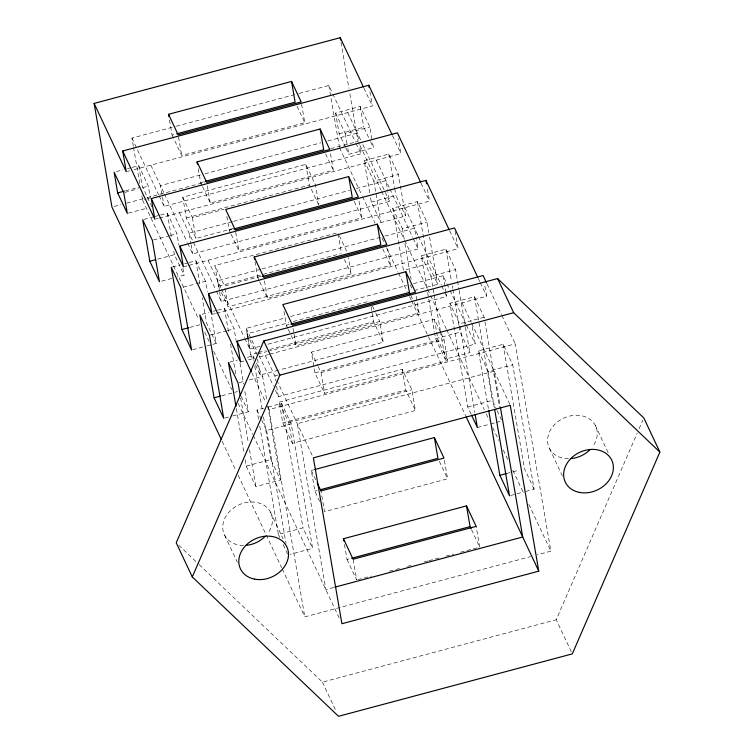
<?xml version="1.0" encoding="UTF-8"?>
<svg xmlns="http://www.w3.org/2000/svg" width="754" height="754" viewBox="0 0 754 754"><rect width="100%" height="100%" fill="white"/><g stroke="black" fill="none" stroke-linecap="round" stroke-linejoin="round"><path stroke-width="0.57" stroke-dasharray="3.77 2.83" d="M571.334 651.805L556.235 619.722L637.253 433.041M639.119 428.724L642.87 420.091M133.326 146.125L131.941 138.067L175.182 126.512M176.323 126.21L298.094 93.703M299.234 93.392L328.819 85.494L332.278 92.846M169.499 120.065L172.072 135.032L175.456 134.137M116.342 171.601L123.062 169.81M127.53 168.613L130.885 167.718M132.007 167.416L138.717 165.626L148.359 186.115L150.338 197.633M345.436 147.115L339.168 133.797L335.596 113.062L360.205 106.484L369.846 126.974L372.033 139.65M172.072 135.032L181.714 155.522L304.757 122.676L301.591 104.24M127.379 171.412L129.622 170.809M134.099 169.622L372.363 106.003L369.79 91.027M125.503 190.837L140.046 186.954M339.168 133.797L363.777 127.219L370.044 140.536M124.872 192.393L138.293 188.802M142.77 187.614L148.359 186.115M335.596 113.062L345.238 133.552L369.846 126.974M200.347 174.994L160.517 185.625L162.298 195.993M204.9 173.778L320.978 142.789M327.811 140.96L357.396 133.062L359.177 143.43M198.264 168.783L200.649 182.6L204.032 181.695M114.212 206.473L121.017 204.654M126.691 203.146L145.974 198M147.105 197.689L204.947 182.251M330.827 148.642L358.046 141.375L349.536 91.837M141.846 195.654L142.638 200.262L146.05 199.358M147.19 199.047L149.462 198.443M233.222 228.519L195.974 238.462L186.332 217.972L182.76 197.237L305.813 164.381L315.455 184.871L318.819 204.457M128.434 213.128L147.454 208.047M345.916 148.133L348.81 154.287L373.418 147.709L372.231 140.8M159.132 195.852L164.08 206.36L360.959 153.797L359.375 144.579M143.807 219.461L153.873 216.775M154.985 216.483L159.462 215.286M160.583 214.984L167.294 213.194L176.936 233.683L178.915 245.201M369.714 192.873L364.173 160.621L388.781 154.052L398.423 174.542L405.558 216.012L380.949 222.581L371.307 202.091L370.516 197.482M202.572 186.7L210.291 203.09L333.334 170.234L330.365 152.958M155.955 218.98L158.199 218.377M159.311 218.085L400.939 153.562L398.366 138.595M186.332 217.972L309.376 185.116L319.017 205.606M182.76 197.237L192.402 217.727L224.013 209.292M153.448 239.951L169.103 235.776M170.225 235.474L176.936 233.683M364.173 160.621L373.814 181.111L398.423 174.542M232.336 221.648L189.094 233.193L190.875 243.561M233.476 221.346L349.554 190.347M356.378 188.528L385.973 180.63L387.754 190.998M226.841 216.341L229.216 230.168L232.609 229.263M157.643 259.14L174.419 254.663L184.061 275.153L177.35 276.944M371.307 202.091L395.916 195.522L405.558 216.012M187.708 243.419L192.656 253.928L389.535 201.365L387.952 192.147M172.374 267.029L180.206 264.937M184.683 263.749L188.038 262.854M189.16 262.552L195.87 260.761L205.512 281.251L207.293 291.619M414.2 290.582L437.697 284.315L428.055 263.825L403.447 270.394L392.749 208.189L417.358 201.62L427 222.11L428.781 232.477M231.148 234.268L238.858 250.658L361.911 217.802L358.744 199.376M183.41 266.841L187.887 265.644M189.009 265.351L429.516 201.13L427.141 187.312M219.433 288.32L218.472 286.275L214.899 265.54L336.821 232.986M161.695 281.129L171.761 278.433M183.137 287.217L205.512 281.251M392.749 208.189L402.391 228.679L427 222.11M260.912 269.216L217.661 280.761L219.452 291.129M262.053 268.914L383.814 236.398M384.955 236.096L414.549 228.189L416.331 238.556M218.472 286.275L340.384 253.721M260.667 276.379L224.541 286.03L214.899 265.54M255.022 261.61L257.793 277.736L261.186 276.831M216.285 290.987L221.233 301.496L418.112 248.924L416.528 239.715M221.356 292.42L228.113 306.765L351.157 273.909L348.386 257.783M202.072 314.295L208.783 312.505M213.259 311.308L216.615 310.412M217.736 310.12L224.447 308.32L234.089 328.81L236.068 340.337M426.868 288.009L421.326 255.757L445.934 249.188L455.576 269.678L458.941 289.253M259.725 281.836L267.434 298.226L390.487 265.37L387.32 246.935M213.118 314.107L215.39 313.494M216.521 313.193L458.093 248.697L455.114 231.421M189.782 327.443L199.848 324.757M210.592 335.087L226.257 330.902M227.378 330.61L234.089 328.81M421.326 255.757L430.968 276.247L455.576 269.678M260.045 346.322L249.81 349.064L246.238 328.329L286.068 317.688M290.62 316.473L406.708 285.483M413.531 283.655L443.116 275.757L449.544 289.413M247.632 337.292L247.039 333.843L288.81 322.684M293.325 321.477L370.091 300.987M192.713 349.724L206.134 346.143M207.256 345.841L211.733 344.644M212.845 344.342L216.2 343.447L211.45 315.803M283.994 311.477L286.369 325.304L289.753 324.399M268.009 344.201L446.688 296.492L446.293 294.192M247.83 338.442L250.611 354.568L257.378 352.768M258.509 352.467L265.285 350.657M269.8 349.451L373.654 321.713L383.296 342.203L279.442 369.941M257.811 354.031L266.841 351.618M267.972 351.317L379.733 321.477L383.296 342.203M229.527 362.165L237.359 360.073M247.425 357.387L253.024 355.888L254.466 358.961M471.099 414.163L467.725 406.99L449.902 303.325L474.511 296.746L484.153 317.236L484.747 320.695M291.195 335.549L296.011 345.794L419.064 312.938L415.897 294.503M240.564 361.977L243.919 361.081M248.396 359.884L253.985 358.386M259.583 356.896L268.584 354.493M269.725 354.182L486.66 296.265L484.483 283.589M441.175 333.617L444.068 339.762L447.64 360.497L324.588 393.352L314.946 372.862L311.383 352.127L434.427 319.272L440.694 332.599M255.427 364.813L260.253 375.058L278.311 370.242M239.169 382.655L243.646 381.458M249.235 379.959L262.665 376.378L266.822 400.572M484.153 317.236L459.544 323.815L449.902 303.325M278.226 374.983L274.814 375.888L275.606 380.497M221.921 395.737L237.585 391.562M435.586 338.697L460.194 332.118L469.836 352.608L445.228 359.187L435.586 338.697L434.596 332.929M314.946 372.862L437.999 340.007L447.64 360.497M318.131 366.472L321.025 372.617L444.068 339.762M275.417 390.318L278.377 396.623L475.256 344.06L472.089 325.624M279.178 402.136L402.231 369.281L411.873 389.771L415.435 410.506L292.392 443.361L282.75 422.871L279.178 402.136L288.82 422.626L292.392 443.361M224.852 418.027L231.563 416.227M232.684 415.935L248.349 411.75L244.381 388.715M258.565 419.243L256.982 410.025L263.693 408.234M268.17 407.037L281.591 403.456L291.233 423.946L312.627 548.346L290.252 554.322M488.375 408.479L478.47 350.883L503.088 344.314L512.729 364.804L534.115 489.214L525.161 491.599M267.651 406.387L269.14 409.535L515.236 343.824L550.882 551.165L537.272 554.803M282.75 422.871L405.793 390.016L415.435 410.506M288.82 422.626L411.873 389.771M261.808 420.27L266.624 430.515L291.233 423.946M478.47 350.883L488.111 371.373L512.729 364.804M246.228 466.132L270.846 459.563L280.488 480.053L255.87 486.622L246.228 466.132L245.041 459.224M467.725 406.99L492.334 400.421L496.669 409.639M319.705 501.419L314.889 491.174L311.317 470.439L313.579 469.836M477.367 427.48L489.666 424.2M490.788 423.899L495.265 422.702M496.377 422.4L500.854 421.213M314.889 491.174L317.142 490.571M444.408 460.374L447.574 478.809L324.531 511.664L320.959 490.929M259.753 426.151L278.367 534.435L302.985 527.857L312.627 548.346M506.575 473.503L518.875 470.213M510.618 495.482L524.049 491.9M344.455 544.501L347.029 559.468L350.412 558.563M357.792 579.656L371.345 576.047M389.403 571.221L399.563 568.507M407.471 566.395L411.986 565.189M424.398 561.881L427.791 560.976M428.913 560.674L440.204 557.658M445.85 556.15L453.748 554.039M460.524 552.23L479.714 547.102L476.151 526.377M333.796 587.451L325.832 589.571L297.312 423.701L494.19 371.138L500.175 405.935M282.241 568.978L304.786 616.876L530.467 556.622M199.169 564.652L322.439 682.153L556.235 619.722M178.764 545.208L198.321 563.851M595.283 425.275L608.431 453.211M487.056 283.938L501.391 314.409M501.891 315.455L515.236 343.824M478.253 278.396L479.742 281.553M480.232 282.599L486.66 296.265M449.686 230.837L458.093 248.697M549.591 448.696L562.738 476.641M421.109 183.269L429.516 201.13M392.532 135.701L400.939 153.562M363.956 88.133L372.363 106.003M462.051 302.835L471.212 322.297M471.693 323.325L509.779 404.248M450.044 290.469L465.868 324.097M466.358 325.144L475.256 344.06M404.907 207.699L418.008 235.55M418.498 236.596L441.25 284.937M441.74 285.983L444.21 291.242M444.709 292.288L446.688 296.492M370.525 141.563L373.418 147.709M497.15 410.666L501.495 419.884M534.115 489.214L524.473 468.724L503.088 344.314M376.331 160.14L389.432 187.982M389.922 189.028L412.674 237.369M413.164 238.415L418.112 248.924M347.754 112.572L360.855 140.414M362.834 144.617L389.535 201.365M360.054 145.626L381.09 190.338M381.59 191.393L404.125 239.301M404.625 240.356L427.169 288.264M427.669 289.319L430.176 294.644M430.675 295.709L446.198 328.706M446.698 329.771L484.266 409.601M486.273 413.861L489.28 420.242M492.786 427.697L498.79 440.468M503.304 450.053L507.81 459.629M512.814 470.27L523.832 493.691M528.846 504.332L550.882 551.165M332.778 93.901L355.52 142.233M356.02 143.288L360.959 153.797M410.195 284.739L412.598 289.856M410.864 295.521L413.757 301.666M414.238 302.693L419.064 312.938M339.517 147.699L362.043 195.559M362.542 196.624L375.049 223.222M382.061 238.113L384.559 243.429M386.566 247.68L398.074 272.147M398.574 273.212L407.085 291.298M409.592 296.614L411.09 299.8M411.59 300.865L465.652 415.746M382.768 248.98L390.487 265.37M354.201 201.412L361.911 217.802M325.624 153.844L333.334 170.234M297.048 106.276L304.757 122.676M339.404 235.757L347.594 253.174M372.504 306.105L375.398 312.25M375.878 313.278L379.733 321.477M344.408 259.564L351.157 273.909M439.384 461.391L447.574 478.809M471.523 529.694L479.714 547.102M311.383 352.127L317.651 365.445M286.369 325.304L287.811 328.376M288.301 329.394L290.705 334.522M257.793 277.736L259.244 280.808M229.216 230.168L230.667 233.24M200.649 182.6L202.091 185.673M265.172 355.398L276.313 379.083M276.812 380.139L312.891 456.82M246.238 328.329L257.114 351.439M259.093 355.643L273.438 386.114M247.039 333.843L256.68 354.333M311.317 470.439L315.662 479.657M208.019 260.271L221.129 288.113M221.619 289.168L244.362 337.5M244.862 338.555L249.81 349.064M256.398 363.06L262.665 376.378M250.611 354.568L253.504 360.723M347.029 559.468L356.67 579.958L353.098 559.223M179.452 212.703L215.795 289.932M251.836 372.759L265.681 402.184M150.875 165.135L163.976 192.986M164.476 194.032L187.218 242.373M131.941 138.067L158.642 194.805M256.982 410.025L261.327 419.243M151.922 206.85L142.28 186.361L138.717 165.626M216.2 343.447L206.558 322.957L202.204 297.623M241.11 396.387L248.349 411.75M142.638 200.262L198.698 319.394M204.702 332.165L209.207 341.732M213.712 351.307L231.732 389.601M238.236 403.428L252.75 434.276M253.25 435.341L339.46 618.553M270.432 512.013L283.099 538.912M278.367 534.435L279.819 537.508M283.193 544.68L288.009 554.925M222.138 441.25L236.162 471.052M238.17 475.312L281.742 567.913M322.439 682.153L336.077 711.126M224.739 535.434L237.397 562.343M484.945 321.845L499.6 407.085M488.111 371.373L494.454 408.234M474.511 296.746L492.334 400.421M459.139 290.413L465.275 326.114M465.472 327.274L469.836 352.608M459.94 326.114L474.784 412.504M445.934 249.188L451.476 281.44M452.268 286.049L452.664 288.348M452.862 289.498L459.007 325.21M459.205 326.359L460.194 332.118M443.116 275.757L446.095 293.033M429.573 237.086L437.697 284.315M430.968 276.247L433.936 293.523M434.134 294.673L440.27 330.384M440.468 331.534L445.228 359.187M417.358 201.62L428.055 263.825M434.427 319.272L437.999 340.007M427.659 292.618L434.398 331.779M402.391 228.679L404.172 239.046M404.964 243.655L411.1 279.366M388.781 154.052L394.531 187.463M394.728 188.613L395.916 195.522M373.814 181.111L380.949 222.581M360.205 106.484L363.777 127.219M402.231 369.281L405.793 390.016M341.015 42.309L348.942 88.388M345.238 133.552L347.019 143.92M347.811 148.519L348.81 154.287M371.081 306.746L373.654 321.713M328.819 85.494L339.319 146.549M338.15 233.834L341.515 253.419M305.813 164.381L309.376 185.116M321.025 372.617L324.588 393.352M293.042 328.508L293.834 333.117M294.032 334.267L296.011 345.794M264.466 280.95L267.434 298.226M281.591 403.456L302.985 527.857M276.595 386.255L278.377 396.623M269.14 409.535L304.786 616.876M267.811 406.331L280.488 480.053M235.691 232.232L238.858 250.658M257.472 358.932L260.253 375.058M266.624 430.515L286.03 543.398M253.024 355.888L253.617 359.347M254.805 366.256L262.524 411.184M263.514 416.943L270.846 459.563M240.026 363.371L243.589 384.106M207.312 185.814L210.291 203.09M224.937 288.33L228.113 306.765M240.63 397.923L248.349 442.852M249.536 449.761L255.87 486.622M224.447 308.32L228.603 332.514M230.583 344.031L235.927 375.134M219.65 292.279L221.233 301.496M236.332 408.536L244.051 453.465M178.547 137.096L181.714 155.522M192.402 217.727L195.974 238.462M195.87 260.761L200.225 286.096M191.073 244.711L192.656 253.928M182.873 268.236L184.061 275.153M167.294 213.194L171.648 238.537M173.825 251.205L174.419 254.663M162.496 197.152L164.08 206.36M133.524 147.275L139.858 184.136M568.441 458.734A25.683 20.782 -25.2 0 1 548.846 433.559A25.683 20.782 -25.2 0 1 583.954 416.331A25.683 20.782 -25.2 0 1 592.361 446.999M243.589 545.472A25.683 20.782 -25.2 0 1 223.995 520.288A25.683 20.782 -25.2 0 1 259.103 503.069A25.683 20.782 -25.2 0 1 267.51 533.738"/><path stroke-width="1.13" d="M263.787 340.978L176.219 542.776L192.289 576.933L338.508 716.3L572.305 653.878L659.873 452.08L643.803 417.933L497.583 278.556L263.787 340.978L279.857 375.134L192.289 576.933M221.139 439.12L111.95 207.077L94.127 103.411L340.224 37.7L363.466 87.087M168.51 114.306L291.553 81.451L301.195 101.941L178.151 134.796L168.51 114.306L168.905 116.606M176.587 133.835L295.116 102.186L291.553 81.451M94.127 103.411L126.267 171.714L122.704 150.979L368.8 85.268L392.042 134.655M197.077 161.865L320.13 129.009L329.771 149.499L206.719 182.355L197.077 161.865L197.473 164.174M117.671 192.93L127.313 213.42L123.75 192.685L114.108 172.195L117.671 192.93L124.382 191.139M205.163 181.394L323.692 149.744L320.13 129.009M122.704 150.979L154.843 219.273L151.271 198.538L397.377 132.836L420.609 182.214M348.706 176.577L225.653 209.433L235.295 229.923L358.348 197.067L348.706 176.577L352.269 197.312L233.731 228.962M151.271 198.538L183.41 266.841L179.848 246.106L425.953 180.394L449.186 229.782M149.81 261.233L159.452 281.723L152.327 240.253L142.685 219.763L149.81 261.233L155.409 259.734M254.23 257.001L377.283 224.145L386.925 244.635L263.872 277.491L254.23 257.001L254.626 259.301M262.307 276.529L380.845 244.88L377.283 224.145M179.848 246.106L211.987 314.409L208.424 293.674L454.521 227.962L477.763 277.349M181.95 329.536L191.591 350.026L180.903 287.821L171.262 267.331L181.95 329.536L188.66 327.736M405.85 271.713L282.807 304.569L292.448 325.059L415.492 292.203L405.85 271.713L409.422 292.448L410.383 294.494M290.884 324.097L409.422 292.448M208.424 293.674L240.564 361.977L237.001 341.242L483.097 275.53L486.556 282.882M279.857 375.134L513.653 312.703L659.873 452.08M214.089 397.829L223.731 418.319L209.48 335.389L199.838 314.899L214.089 397.829L220.799 396.038M314.71 469.535L434.37 437.584L444.012 458.074L320.959 490.929L317.104 482.73M320.535 489.666L437.933 458.319L434.37 437.584M488.771 410.789L499.864 475.293L506.575 473.503M343.456 538.733L466.509 505.887L476.151 526.377L353.098 559.223L343.456 538.733L343.852 541.042M351.543 558.262L470.072 526.612L471.043 528.667M334.936 587.14L522.711 537.008L500.373 407.094M538.78 571.155L341.901 623.728L313.381 457.848L510.26 405.284L538.78 571.155L466.151 416.811M497.583 278.556L513.653 312.703M471.58 415.19L477.367 427.48L475.19 414.813M499.864 475.293L509.506 495.783L494.652 409.394M237.001 341.242L251.336 371.713M425.953 180.394L426.547 183.853M466.509 505.887L470.072 526.612M368.8 85.268L369.196 87.568M340.224 37.7L340.619 40M240.224 395.624L238.047 382.947L228.405 362.457L235.936 406.236M590.25 449.431A25.683 20.782 -25.2 0 1 570.58 458.649M265.399 536.169A25.683 20.782 -25.2 0 1 245.729 545.387M254.437 579.11A25.683 20.782 -25.2 0 0 288.264 551.297A25.683 20.782 -25.2 0 0 248.264 543.2A25.683 20.782 -25.2 0 0 254.437 579.11M579.289 492.381A25.683 20.782 -25.2 0 0 613.115 464.568A25.683 20.782 -25.2 0 0 573.115 456.462A25.683 20.782 -25.2 0 0 579.289 492.381"/></g></svg>
